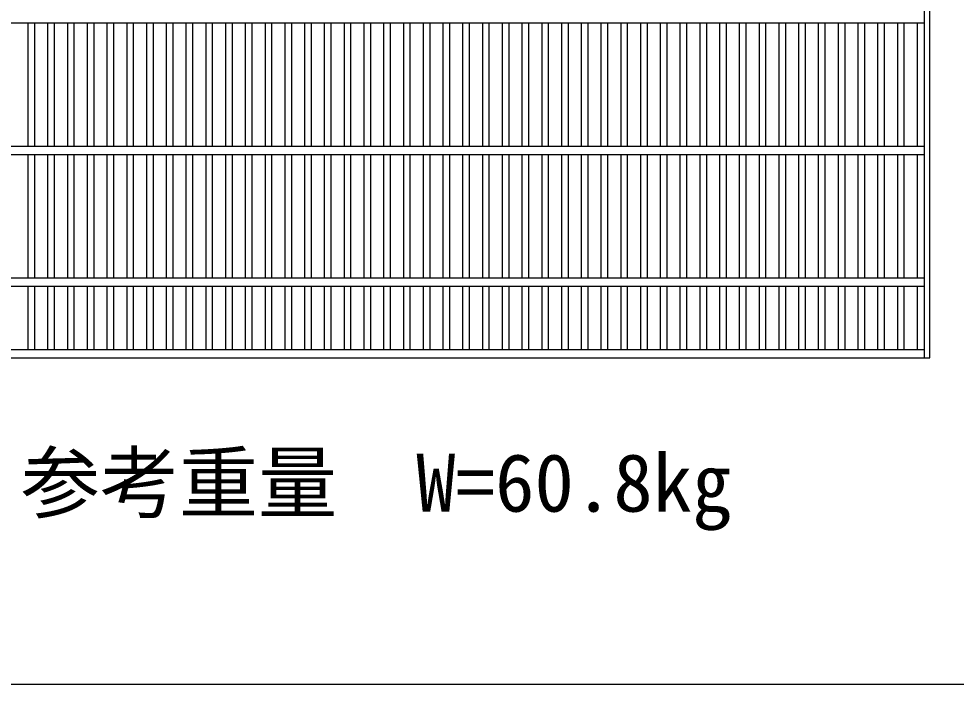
# Model space of a CAD drawing. Units: millimetres, scale not verified. Extents: x -16800 to 16800, y -5940 to 5940.
# Drawn here: x -3098 to -2386, y 606 to 1111 of the extents above; entities that cross this region are included whole.
import ezdxf
from ezdxf.enums import TextEntityAlignment as Align

# ---------------------------------------------------------------- set-up
doc = ezdxf.new("R2010")
doc.units = ezdxf.units.MM
doc.header["$LTSCALE"] = 20
for name, color, linetype, lineweight in [('0-0_DIM', 7, 'Continuous', 25), ('0-2_HATCH', 6, 'Continuous', 25), ('0-6_TXT', 7, 'Continuous', 25)]:
    doc.layers.add(name, color=color, linetype=linetype, lineweight=lineweight)
doc.styles.add('ＭＳ ゴシック', font='')
doc.styles.get('ＭＳ ゴシック').set_extended_font_data('MS Gothic')

msp = doc.modelspace()

# ---------------------------------------------------------------- linework, layer by layer
at = {"layer": '0-2_HATCH'}
for p, q in [((-2410.63, 1468.89), (-2410.63, 853.89)), ((-3405.63, 1108.39), (-2410.63, 1108.39)), ((-3090.63, 1014.39), (-3090.63, 1108.39)), ((-3085.63, 1014.39), (-3085.63, 1108.39)), ((-3075.63, 1014.39), (-3075.63, 1108.39)), ((-3070.63, 1014.39), (-3070.63, 1108.39)), ((-3060.63, 1014.39), (-3060.63, 1108.39)), ((-3055.63, 1014.39), (-3055.63, 1108.39)), ((-3045.63, 1014.39), (-3045.63, 1108.39)), ((-3040.63, 1014.39), (-3040.63, 1108.39)), ((-3030.63, 1014.39), (-3030.63, 1108.39)), ((-3025.63, 1014.39), (-3025.63, 1108.39)), ((-3015.63, 1014.39), (-3015.63, 1108.39)), ((-3010.63, 1014.39), (-3010.63, 1108.39)), ((-3000.63, 1014.39), (-3000.63, 1108.39)), ((-2995.63, 1014.39), (-2995.63, 1108.39)), ((-2985.63, 1014.39), (-2985.63, 1108.39)), ((-2980.63, 1014.39), (-2980.63, 1108.39)), ((-2970.63, 1014.39), (-2970.63, 1108.39)), ((-2965.63, 1014.39), (-2965.63, 1108.39)), ((-2955.63, 1014.39), (-2955.63, 1108.39)), ((-2950.63, 1014.39), (-2950.63, 1108.39)), ((-2940.63, 1014.39), (-2940.63, 1108.39)), ((-2935.63, 1014.39), (-2935.63, 1108.39)), ((-2925.63, 1014.39), (-2925.63, 1108.39)), ((-2920.63, 1014.39), (-2920.63, 1108.39)), ((-2910.63, 1014.39), (-2910.63, 1108.39)), ((-2905.63, 1014.39), (-2905.63, 1108.39)), ((-2895.63, 1014.39), (-2895.63, 1108.39)), ((-2890.63, 1014.39), (-2890.63, 1108.39)), ((-2880.63, 1014.39), (-2880.63, 1108.39)), ((-2875.63, 1014.39), (-2875.63, 1108.39)), ((-2865.63, 1014.39), (-2865.63, 1108.39)), ((-2860.63, 1014.39), (-2860.63, 1108.39)), ((-2850.63, 1014.39), (-2850.63, 1108.39)), ((-2845.63, 1014.39), (-2845.63, 1108.39)), ((-2835.63, 1014.39), (-2835.63, 1108.39)), ((-2830.63, 1014.39), (-2830.63, 1108.39)), ((-2820.63, 1014.39), (-2820.63, 1108.39)), ((-2815.63, 1014.39), (-2815.63, 1108.39)), ((-2805.63, 1014.39), (-2805.63, 1108.39)), ((-2800.63, 1014.39), (-2800.63, 1108.39)), ((-2790.63, 1014.39), (-2790.63, 1108.39)), ((-2785.63, 1014.39), (-2785.63, 1108.39)), ((-2775.63, 1014.39), (-2775.63, 1108.39)), ((-2770.63, 1014.39), (-2770.63, 1108.39)), ((-2760.63, 1014.39), (-2760.63, 1108.39)), ((-2755.63, 1014.39), (-2755.63, 1108.39)), ((-2745.63, 1014.39), (-2745.63, 1108.39)), ((-2740.63, 1014.39), (-2740.63, 1108.39)), ((-2730.63, 1014.39), (-2730.63, 1108.39)), ((-2725.63, 1014.39), (-2725.63, 1108.39)), ((-2715.63, 1014.39), (-2715.63, 1108.39)), ((-2710.63, 1014.39), (-2710.63, 1108.39)), ((-2700.63, 1014.39), (-2700.63, 1108.39)), ((-2695.63, 1014.39), (-2695.63, 1108.39)), ((-2685.63, 1014.39), (-2685.63, 1108.39)), ((-2680.63, 1014.39), (-2680.63, 1108.39)), ((-2670.63, 1014.39), (-2670.63, 1108.39)), ((-2665.63, 1014.39), (-2665.63, 1108.39)), ((-2655.63, 1014.39), (-2655.63, 1108.39)), ((-2650.63, 1014.39), (-2650.63, 1108.39)), ((-2640.63, 1014.39), (-2640.63, 1108.39)), ((-2635.63, 1014.39), (-2635.63, 1108.39)), ((-2625.63, 1014.39), (-2625.63, 1108.39)), ((-2620.63, 1014.39), (-2620.63, 1108.39)), ((-2610.63, 1014.39), (-2610.63, 1108.39)), ((-2605.63, 1014.39), (-2605.63, 1108.39)), ((-2595.63, 1014.39), (-2595.63, 1108.39)), ((-2590.63, 1014.39), (-2590.63, 1108.39)), ((-2580.63, 1014.39), (-2580.63, 1108.39)), ((-2575.63, 1014.39), (-2575.63, 1108.39)), ((-2565.63, 1014.39), (-2565.63, 1108.39)), ((-2560.63, 1014.39), (-2560.63, 1108.39)), ((-2550.63, 1014.39), (-2550.63, 1108.39)), ((-2545.63, 1014.39), (-2545.63, 1108.39)), ((-2535.63, 1014.39), (-2535.63, 1108.39)), ((-2530.63, 1014.39), (-2530.63, 1108.39)), ((-2520.63, 1014.39), (-2520.63, 1108.39)), ((-2515.63, 1014.39), (-2515.63, 1108.39)), ((-2505.63, 1014.39), (-2505.63, 1108.39)), ((-2500.63, 1014.39), (-2500.63, 1108.39)), ((-2490.63, 1014.39), (-2490.63, 1108.39)), ((-2485.63, 1014.39), (-2485.63, 1108.39)), ((-2475.63, 1014.39), (-2475.63, 1108.39)), ((-2470.63, 1014.39), (-2470.63, 1108.39)), ((-2460.63, 1014.39), (-2460.63, 1108.39)), ((-2455.63, 1014.39), (-2455.63, 1108.39)), ((-2445.63, 1014.39), (-2445.63, 1108.39)), ((-2440.63, 1014.39), (-2440.63, 1108.39)), ((-2430.63, 1014.39), (-2430.63, 1108.39)), ((-2425.63, 1014.39), (-2425.63, 1108.39)), ((-2415.63, 1014.39), (-2415.63, 1108.39)), ((-2410.63, 1014.39), (-3405.63, 1014.39)), ((-3405.63, 1008.39), (-2410.63, 1008.39)), ((-3090.63, 914.39), (-3090.63, 1008.39)), ((-3085.63, 914.39), (-3085.63, 1008.39)), ((-3075.63, 914.39), (-3075.63, 1008.39)), ((-3070.63, 914.39), (-3070.63, 1008.39)), ((-3060.63, 914.39), (-3060.63, 1008.39)), ((-3055.63, 914.39), (-3055.63, 1008.39)), ((-3045.63, 914.39), (-3045.63, 1008.39)), ((-3040.63, 914.39), (-3040.63, 1008.39)), ((-3030.63, 914.39), (-3030.63, 1008.39)), ((-3025.63, 914.39), (-3025.63, 1008.39)), ((-3015.63, 914.39), (-3015.63, 1008.39)), ((-3010.63, 914.39), (-3010.63, 1008.39)), ((-3000.63, 914.39), (-3000.63, 1008.39)), ((-2995.63, 914.39), (-2995.63, 1008.39)), ((-2985.63, 914.39), (-2985.63, 1008.39)), ((-2980.63, 914.39), (-2980.63, 1008.39)), ((-2970.63, 914.39), (-2970.63, 1008.39)), ((-2965.63, 914.39), (-2965.63, 1008.39)), ((-2955.63, 914.39), (-2955.63, 1008.39)), ((-2950.63, 914.39), (-2950.63, 1008.39)), ((-2940.63, 914.39), (-2940.63, 1008.39)), ((-2935.63, 914.39), (-2935.63, 1008.39)), ((-2925.63, 914.39), (-2925.63, 1008.39)), ((-2920.63, 914.39), (-2920.63, 1008.39)), ((-2910.63, 914.39), (-2910.63, 1008.39)), ((-2905.63, 914.39), (-2905.63, 1008.39)), ((-2895.63, 914.39), (-2895.63, 1008.39)), ((-2890.63, 914.39), (-2890.63, 1008.39)), ((-2880.63, 914.39), (-2880.63, 1008.39)), ((-2875.63, 914.39), (-2875.63, 1008.39)), ((-2865.63, 914.39), (-2865.63, 1008.39)), ((-2860.63, 914.39), (-2860.63, 1008.39)), ((-2850.63, 914.39), (-2850.63, 1008.39)), ((-2845.63, 914.39), (-2845.63, 1008.39)), ((-2835.63, 914.39), (-2835.63, 1008.39)), ((-2830.63, 914.39), (-2830.63, 1008.39)), ((-2820.63, 914.39), (-2820.63, 1008.39)), ((-2815.63, 914.39), (-2815.63, 1008.39)), ((-2805.63, 914.39), (-2805.63, 1008.39)), ((-2800.63, 914.39), (-2800.63, 1008.39)), ((-2790.63, 914.39), (-2790.63, 1008.39)), ((-2785.63, 914.39), (-2785.63, 1008.39)), ((-2775.63, 914.39), (-2775.63, 1008.39)), ((-2770.63, 914.39), (-2770.63, 1008.39)), ((-2760.63, 914.39), (-2760.63, 1008.39)), ((-2755.63, 914.39), (-2755.63, 1008.39)), ((-2745.63, 914.39), (-2745.63, 1008.39)), ((-2740.63, 914.39), (-2740.63, 1008.39)), ((-2730.63, 914.39), (-2730.63, 1008.39)), ((-2725.63, 914.39), (-2725.63, 1008.39)), ((-2715.63, 914.39), (-2715.63, 1008.39)), ((-2710.63, 914.39), (-2710.63, 1008.39)), ((-2700.63, 914.39), (-2700.63, 1008.39)), ((-2695.63, 914.39), (-2695.63, 1008.39)), ((-2685.63, 914.39), (-2685.63, 1008.39)), ((-2680.63, 914.39), (-2680.63, 1008.39)), ((-2670.63, 914.39), (-2670.63, 1008.39)), ((-2665.63, 914.39), (-2665.63, 1008.39)), ((-2655.63, 914.39), (-2655.63, 1008.39)), ((-2650.63, 914.39), (-2650.63, 1008.39)), ((-2640.63, 914.39), (-2640.63, 1008.39)), ((-2635.63, 914.39), (-2635.63, 1008.39)), ((-2625.63, 914.39), (-2625.63, 1008.39)), ((-2620.63, 914.39), (-2620.63, 1008.39)), ((-2610.63, 914.39), (-2610.63, 1008.39)), ((-2605.63, 914.39), (-2605.63, 1008.39)), ((-2595.63, 914.39), (-2595.63, 1008.39)), ((-2590.63, 914.39), (-2590.63, 1008.39)), ((-2580.63, 914.39), (-2580.63, 1008.39)), ((-2575.63, 914.39), (-2575.63, 1008.39)), ((-2565.63, 914.39), (-2565.63, 1008.39)), ((-2560.63, 914.39), (-2560.63, 1008.39)), ((-2550.63, 914.39), (-2550.63, 1008.39)), ((-2545.63, 914.39), (-2545.63, 1008.39)), ((-2535.63, 914.39), (-2535.63, 1008.39)), ((-2530.63, 914.39), (-2530.63, 1008.39)), ((-2520.63, 914.39), (-2520.63, 1008.39)), ((-2515.63, 914.39), (-2515.63, 1008.39)), ((-2505.63, 914.39), (-2505.63, 1008.39)), ((-2500.63, 914.39), (-2500.63, 1008.39)), ((-2490.63, 914.39), (-2490.63, 1008.39)), ((-2485.63, 914.39), (-2485.63, 1008.39)), ((-2475.63, 914.39), (-2475.63, 1008.39)), ((-2470.63, 914.39), (-2470.63, 1008.39)), ((-2460.63, 914.39), (-2460.63, 1008.39)), ((-2455.63, 914.39), (-2455.63, 1008.39)), ((-2445.63, 914.39), (-2445.63, 1008.39)), ((-2440.63, 914.39), (-2440.63, 1008.39)), ((-2430.63, 914.39), (-2430.63, 1008.39)), ((-2425.63, 914.39), (-2425.63, 1008.39)), ((-2415.63, 914.39), (-2415.63, 1008.39)), ((-2410.63, 914.39), (-3405.63, 914.39)), ((-3405.63, 908.39), (-2410.63, 908.39)), ((-3090.63, 859.89), (-3090.63, 908.39)), ((-3085.63, 859.89), (-3085.63, 908.39)), ((-3075.63, 859.89), (-3075.63, 908.39)), ((-3070.63, 859.89), (-3070.63, 908.39)), ((-3060.63, 859.89), (-3060.63, 908.39)), ((-3055.63, 859.89), (-3055.63, 908.39)), ((-3045.63, 859.89), (-3045.63, 908.39)), ((-3040.63, 859.89), (-3040.63, 908.39)), ((-3030.63, 859.89), (-3030.63, 908.39)), ((-3025.63, 859.89), (-3025.63, 908.39)), ((-3015.63, 859.89), (-3015.63, 908.39)), ((-3010.63, 859.89), (-3010.63, 908.39)), ((-3000.63, 859.89), (-3000.63, 908.39)), ((-2995.63, 859.89), (-2995.63, 908.39)), ((-2985.63, 859.89), (-2985.63, 908.39)), ((-2980.63, 859.89), (-2980.63, 908.39)), ((-2970.63, 859.89), (-2970.63, 908.39)), ((-2965.63, 859.89), (-2965.63, 908.39)), ((-2955.63, 859.89), (-2955.63, 908.39)), ((-2950.63, 859.89), (-2950.63, 908.39)), ((-2940.63, 859.89), (-2940.63, 908.39)), ((-2935.63, 859.89), (-2935.63, 908.39)), ((-2925.63, 859.89), (-2925.63, 908.39)), ((-2920.63, 859.89), (-2920.63, 908.39)), ((-2910.63, 859.89), (-2910.63, 908.39)), ((-2905.63, 859.89), (-2905.63, 908.39)), ((-2895.63, 859.89), (-2895.63, 908.39)), ((-2890.63, 859.89), (-2890.63, 908.39)), ((-2880.63, 859.89), (-2880.63, 908.39)), ((-2875.63, 859.89), (-2875.63, 908.39)), ((-2865.63, 859.89), (-2865.63, 908.39)), ((-2860.63, 859.89), (-2860.63, 908.39)), ((-2850.63, 859.89), (-2850.63, 908.39)), ((-2845.63, 859.89), (-2845.63, 908.39)), ((-2835.63, 859.89), (-2835.63, 908.39)), ((-2830.63, 859.89), (-2830.63, 908.39)), ((-2820.63, 859.89), (-2820.63, 908.39)), ((-2815.63, 859.89), (-2815.63, 908.39)), ((-2805.63, 859.89), (-2805.63, 908.39)), ((-2800.63, 859.89), (-2800.63, 908.39)), ((-2790.63, 859.89), (-2790.63, 908.39)), ((-2785.63, 859.89), (-2785.63, 908.39)), ((-2775.63, 859.89), (-2775.63, 908.39)), ((-2770.63, 859.89), (-2770.63, 908.39)), ((-2760.63, 859.89), (-2760.63, 908.39)), ((-2755.63, 859.89), (-2755.63, 908.39)), ((-2745.63, 859.89), (-2745.63, 908.39)), ((-2740.63, 859.89), (-2740.63, 908.39)), ((-2730.63, 859.89), (-2730.63, 908.39)), ((-2725.63, 859.89), (-2725.63, 908.39)), ((-2715.63, 859.89), (-2715.63, 908.39)), ((-2710.63, 859.89), (-2710.63, 908.39)), ((-2700.63, 859.89), (-2700.63, 908.39)), ((-2695.63, 859.89), (-2695.63, 908.39)), ((-2685.63, 859.89), (-2685.63, 908.39)), ((-2680.63, 859.89), (-2680.63, 908.39)), ((-2670.63, 859.89), (-2670.63, 908.39)), ((-2665.63, 859.89), (-2665.63, 908.39)), ((-2655.63, 859.89), (-2655.63, 908.39)), ((-2650.63, 859.89), (-2650.63, 908.39)), ((-2640.63, 859.89), (-2640.63, 908.39)), ((-2635.63, 859.89), (-2635.63, 908.39)), ((-2625.63, 859.89), (-2625.63, 908.39)), ((-2620.63, 859.89), (-2620.63, 908.39)), ((-2610.63, 859.89), (-2610.63, 908.39)), ((-2605.63, 859.89), (-2605.63, 908.39)), ((-2595.63, 859.89), (-2595.63, 908.39)), ((-2590.63, 859.89), (-2590.63, 908.39)), ((-2580.63, 859.89), (-2580.63, 908.39)), ((-2575.63, 859.89), (-2575.63, 908.39)), ((-2565.63, 859.89), (-2565.63, 908.39)), ((-2560.63, 859.89), (-2560.63, 908.39)), ((-2550.63, 859.89), (-2550.63, 908.39)), ((-2545.63, 859.89), (-2545.63, 908.39)), ((-2535.63, 859.89), (-2535.63, 908.39)), ((-2530.63, 859.89), (-2530.63, 908.39)), ((-2520.63, 859.89), (-2520.63, 908.39)), ((-2515.63, 859.89), (-2515.63, 908.39)), ((-2505.63, 859.89), (-2505.63, 908.39)), ((-2500.63, 859.89), (-2500.63, 908.39)), ((-2490.63, 859.89), (-2490.63, 908.39)), ((-2485.63, 859.89), (-2485.63, 908.39)), ((-2475.63, 859.89), (-2475.63, 908.39)), ((-2470.63, 859.89), (-2470.63, 908.39)), ((-2460.63, 859.89), (-2460.63, 908.39)), ((-2455.63, 859.89), (-2455.63, 908.39)), ((-2445.63, 859.89), (-2445.63, 908.39)), ((-2440.63, 859.89), (-2440.63, 908.39)), ((-2430.63, 859.89), (-2430.63, 908.39)), ((-2425.63, 859.89), (-2425.63, 908.39)), ((-2415.63, 859.89), (-2415.63, 908.39)), ((-2410.63, 859.89), (-3405.63, 859.89))]:
    msp.add_line(p, q, dxfattribs=at)
msp.add_lwpolyline([(-2406.13, 853.89), (-2406.13, 1468.89), (-3410.13, 1468.89), (-3410.13, 853.89)], close=True, dxfattribs=at)
at = {"layer": '0-6_TXT'}
msp.add_lwpolyline([(-4094.71, 606.11), (-1594.71, 606.11), (-1594.71, 3456.11), (-4094.71, 3456.11)], close=True, dxfattribs=at)

# ---------------------------------------------------------------- texts
at = {"layer": '0-0_DIM', "style": 'ＭＳ ゴシック'}
msp.add_text('参考重量\u3000W=60.8kg', height=43.99, dxfattribs=at).set_placement((-3096.14, 723.96), align=Align.BOTTOM_LEFT)

doc.saveas('drawing.dxf')
